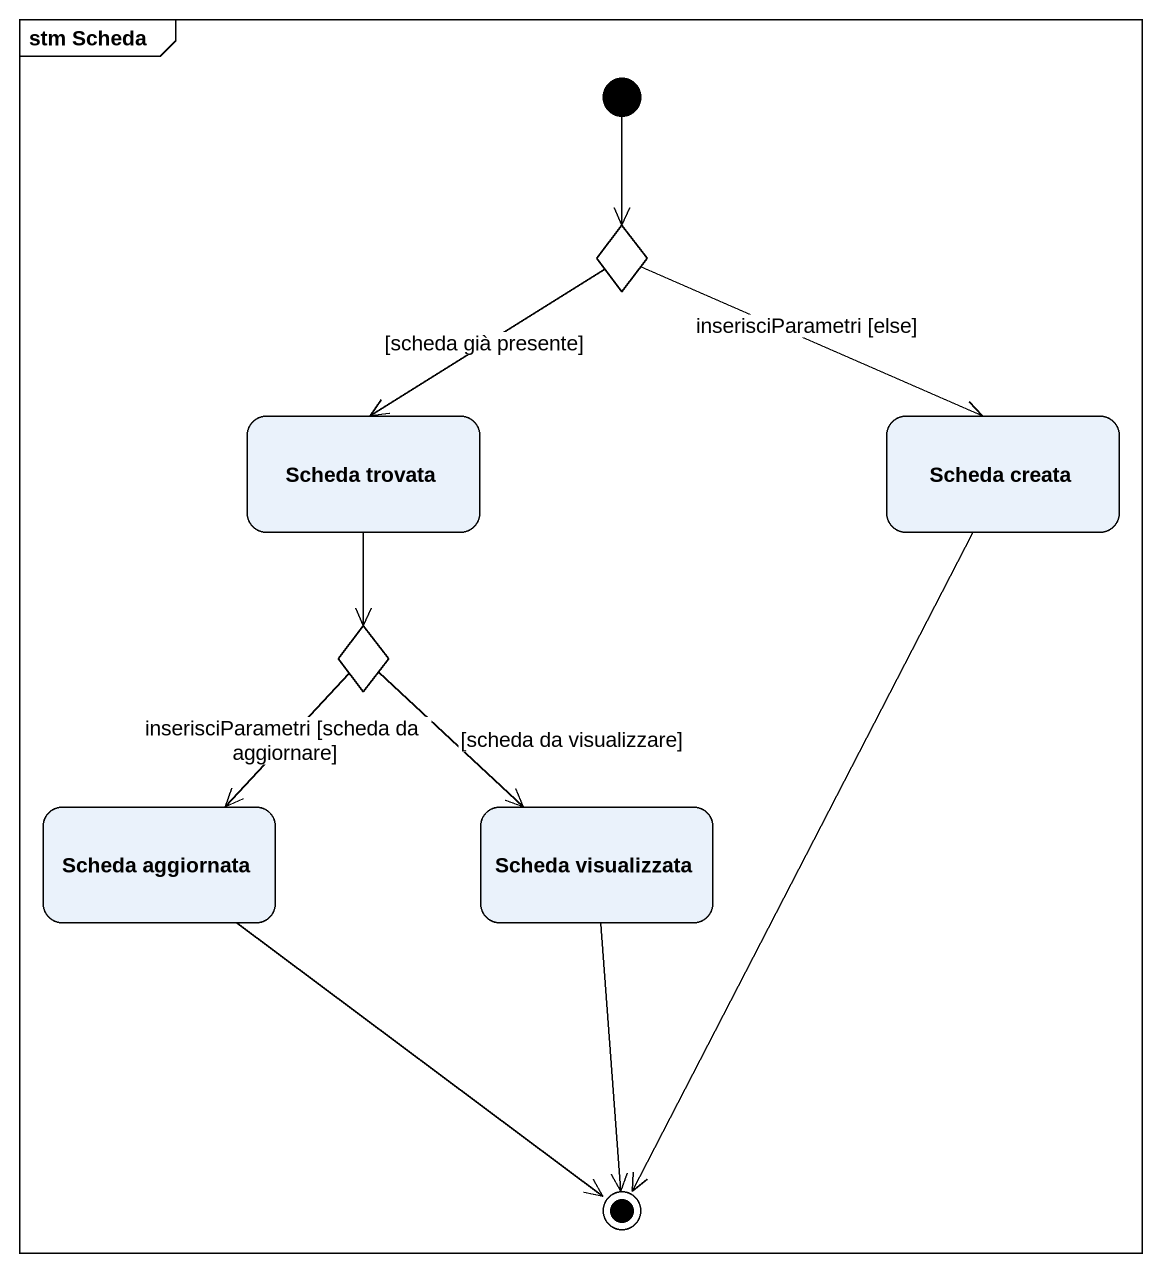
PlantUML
@startuml
mainframe stm Scheda
hide empty description
state choice1 <<choice>>
state "Scheda trovata" as Scheda_trovata
state "Scheda creata" as Scheda_creata
state choice2 <<choice>>
state "Scheda aggiornata" as Scheda_aggiornata
state "Scheda visualizzata" as Scheda_visualizzata
[*] --> choice1
choice1 --> Scheda_trovata : [scheda già presente]
choice1 -right-> Scheda_creata : inserisciParametri [else]
Scheda_trovata --> choice2
choice2 --> Scheda_aggiornata : inserisciParametri [scheda da aggiornare]
choice2 --> Scheda_visualizzata : [scheda da visualizzare]
Scheda_creata --> [*]
Scheda_aggiornata --> [*]
Scheda_visualizzata --> [*]
@enduml
